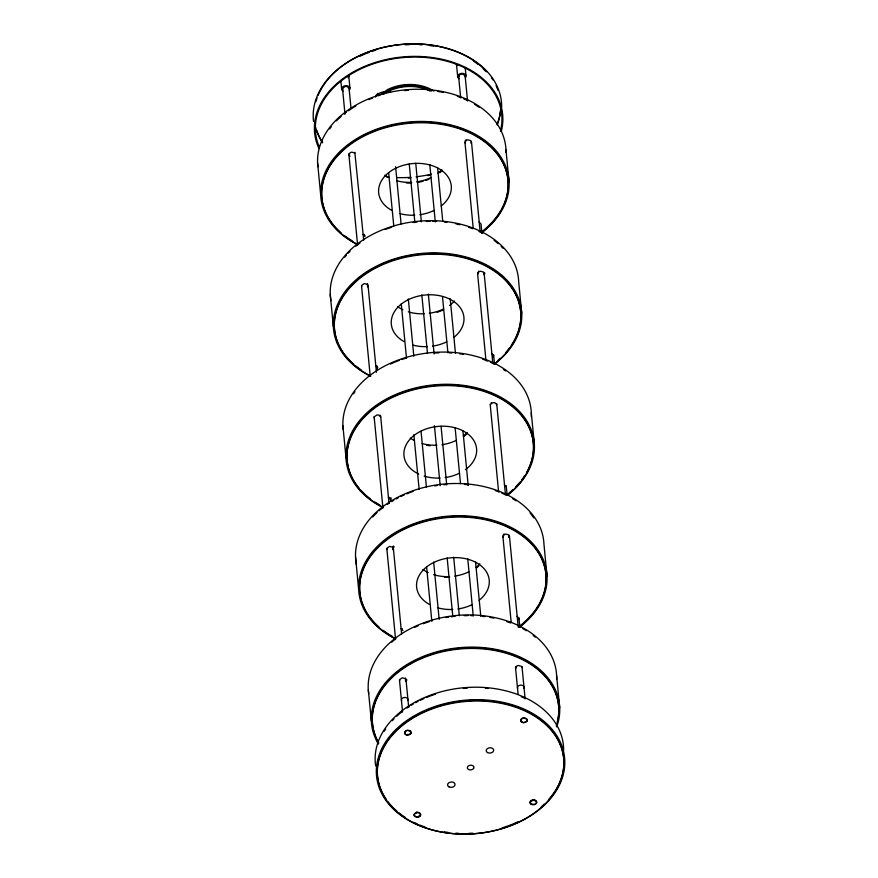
<?xml version="1.0" encoding="UTF-8"?>
<svg xmlns="http://www.w3.org/2000/svg" width="878" height="878" viewBox="0 0 878 878"><rect width="100%" height="100%" fill="white"/><g stroke="black" fill="none" stroke-linecap="round" stroke-linejoin="round"><path stroke-width="1.32" d="M367.575 286.93L367.476 283.759M377.123 369.056L377.562 367.114M470.981 143.169L470.937 140.667L467.711 139.8L466.053 140.436L465.088 142.894M483.635 274.594L483.591 272.081L480.365 271.214L478.708 271.851L477.742 274.32M392.883 549.771L392.784 546.599M493.184 356.72L493.677 355.436L491.735 353.439M405.537 681.185L405.438 678.014M420.145 815.881L420.65 814.597L418.707 812.589L416.885 812.512L414.24 814.301L414.251 815.607L416.951 817.1L418.762 816.814L420.079 815.223M518.492 619.561L518.986 618.277L517.043 616.268M490.374 404.429L493.019 402.64L494.852 402.717L496.783 404.725M503.05 537.16L504.016 534.691L505.673 534.054L508.9 534.921L508.944 537.435L508.878 536.776M515.704 668.575L516.67 666.106L518.327 665.48L521.554 666.336L522.092 667.565M530.312 803.271L530.29 801.965L532.935 800.176L536.162 801.043L536.699 802.262L534.823 804.478L530.784 803.93A3.271 2.316 -5.5 0 1 530.905 801.098L531.53 800.648A3.271 2.316 -5.5 0 1 535.503 800.549L536.085 800.966A3.271 2.316 -5.5 0 1 536.414 803.26L535.964 803.798A3.271 2.316 -5.5 0 1 531.366 804.347L530.246 802.613M378.616 95.823L387.813 89.446A37.403 26.494 -5.5 0 1 433.864 91.092M407.403 734.974L410.597 733.756L410.564 731.242L407.337 730.375L405.669 731.012L404.714 733.481L405.724 734.524L407.403 734.974L407.337 734.315M383.686 91.916L383.401 91.938A9.351 6.629 -5.5 0 0 376.025 96.35M363.69 240.089L354.888 153.002L351.661 152.135L349.993 152.772L349.027 155.23L350.048 156.284M479.081 222.013L481.023 224.022L481.945 233.559M363.02 234.349L364.963 236.358L364.908 235.699M367.542 284.417L364.315 283.55L361.67 285.339L361.681 286.656M375.674 365.764L377.617 367.772M380.734 417.061L378.791 415.053L376.969 414.976L374.324 416.765L374.335 418.071M504.389 484.854L506.332 486.862M388.328 497.189L390.271 499.198L390.216 498.539M392.85 547.257L389.623 546.39L386.978 548.179L386.989 549.485M400.983 628.604L402.925 630.613M405.504 678.672L402.278 677.805L399.633 679.605L399.644 680.911M520.764 721.145L523.464 722.638L526.657 721.42L527.162 720.136L526.624 718.906L523.398 718.039L521.73 718.676L520.764 721.145L520.709 720.487M465.153 76.177L463.211 74.169L461.389 74.092L459.721 74.729L458.766 77.187M349.093 88.513L347.15 86.505L345.328 86.428L342.683 88.217L342.705 89.523M505.991 149.962L509.086 182.152M521.741 313.578L518.646 281.377A94.451 66.904 -5.5 0 0 417.171 221.355A94.451 66.904 -5.5 0 0 330.94 300.682M531.3 412.803L534.395 444.992M547.049 576.418L543.954 544.217A94.451 66.904 -5.5 0 0 441.579 484.294A94.451 66.904 -5.5 0 0 356.49 564.784M556.608 675.632L559.703 707.833M493.623 354.866L494.544 364.403M506.222 485.71L507.144 495.247M518.953 617.914L519.875 627.452M465.241 67.968L465.966 75.453M465.055 75.102L467.546 100.992M471.486 141.885L480.145 231.836M484.085 272.729L492.745 362.691M496.685 403.573L505.476 494.896M509.416 535.789L518.207 627.101M522.004 666.632L525.121 698.899M534.702 799.606L534.768 800.264M532.88 799.518L532.935 800.176M531.212 800.154L531.278 800.813M531.267 803.666L531.322 804.314M530.235 801.307L530.29 801.965M465.988 139.778L466.053 140.436M478.642 271.192L478.708 271.851M491.296 402.618L491.362 403.276M503.95 534.033L504.016 534.691M465.011 140.93L465.066 141.588M477.665 272.356L477.72 273.014M502.973 535.185L503.028 535.843M515.627 666.611L515.682 667.269M458.557 75.87L460.654 97.677M464.989 142.653L473.253 228.521M477.577 273.508L485.984 360.737M490.176 404.352L498.583 491.581M502.907 536.557L511.183 622.425M515.507 667.401L518.108 694.421M457.69 76.649L456.483 64.171A4.203 2.985 -5.5 0 0 456.9 65.356M437.617 167.907L442.731 221.08M450.216 298.783L455.462 353.318M462.947 431.021L468.204 485.556M475.547 561.898L480.804 616.422M429.781 164.614L435.29 221.871M442.512 296.852L447.901 352.736M455.111 427.718L460.5 483.613M467.722 558.595L473.231 615.851M415.733 163.22L421.374 221.827M428.332 294.064L434.105 354.043M441.063 426.28L446.704 484.886M453.663 557.124L459.304 615.73M409.236 163.999L414.877 222.606M421.835 294.843L427.476 353.45M434.434 425.687L440.207 485.655M447.165 557.892L452.807 616.499M395.583 166.721L401.092 223.978M408.314 298.959L413.823 356.216M421.045 431.197L426.423 487.081M433.644 562.063L439.165 619.319M388.669 172.966L393.783 226.129M401.268 303.832L406.514 358.367M413.867 434.709L419.124 489.244M426.598 566.947L431.855 621.481M364.37 234.47L364.425 235.128M377.024 365.896L377.079 366.543M389.678 497.31L389.733 497.969M402.333 628.725L402.387 629.383M349.905 87.789L348.709 75.31A4.203 2.985 -5.5 0 1 348.094 77.725M348.994 87.438L350.959 107.873M368.014 284.988L376.421 372.294M380.624 415.909L389.02 503.138M393.355 548.113L401.619 633.982M405.954 678.968L408.676 707.295M354.822 152.344L354.888 153.002M380.13 415.184L380.196 415.832M418.707 816.156L418.762 816.814M416.82 811.854L416.885 812.512M342.497 88.206L344.988 114.107M348.796 153.628L357.587 244.951M361.527 285.844L370.187 375.795M374.127 416.688L382.918 508M386.858 548.893L395.517 638.844M399.457 679.737L402.563 712.014M340.905 81.489L341.63 88.985M317.595 162.935L320.7 195.136M330.249 294.36L333.355 326.55M342.903 425.775L346.009 457.976M355.557 557.201L358.663 589.39M371.317 720.816L368.211 688.615A94.451 66.904 -5.5 0 1 462.3 615.072A94.451 66.904 -5.5 0 1 556.619 679.451M523.705 688.275A3.271 2.316 -5.5 0 0 523.376 685.981L522.794 685.564A3.271 2.316 -5.5 0 0 518.821 685.663L518.196 686.113A3.271 2.316 -5.5 0 0 517.669 688.429M401.619 700.765A3.271 2.316 -5.5 0 1 402.146 698.449L402.761 697.999A3.271 2.316 -5.5 0 1 406.733 697.9L407.326 698.306A3.271 2.316 -5.5 0 1 407.897 700.018M319.032 148.667A94.451 66.904 -5.5 0 1 402.256 56.993A94.451 66.904 -5.5 0 1 501.349 131.151M313.545 121.394A94.451 66.904 -5.5 0 1 403.737 44.273A94.451 66.904 -5.5 0 1 501.667 107.16M430.396 175.051A94.451 66.904 -5.5 0 1 427.816 175.611M410.882 177.96A94.451 66.904 -5.5 0 1 408.248 178.124M500.734 107.204A93.518 66.245 -5.5 0 1 497.233 124.841M441.48 171.298A93.518 66.245 -5.5 0 1 438.879 172.121M431.427 174.129A93.518 66.245 -5.5 0 1 416.062 176.807M410.849 177.301A93.518 66.245 -5.5 0 1 396.56 177.576M388.822 177.06A93.518 66.245 -5.5 0 1 386.265 176.785M322.599 142.818A93.518 66.245 -5.5 0 1 315.092 125.049M359.585 56.39A93.518 66.245 -5.5 0 1 369.506 52.252M372.074 51.352A93.518 66.245 -5.5 0 1 375.971 50.101M405.307 44.833A93.518 66.245 -5.5 0 1 409.225 44.635M419.585 44.701A93.518 66.245 -5.5 0 1 422.175 44.844M429.858 45.59A93.518 66.245 -5.5 0 1 433.611 46.128M473.747 61.23A93.518 66.245 -5.5 0 1 478.17 64.434M483.185 68.736A93.518 66.245 -5.5 0 1 485.94 71.48M319.383 147.23A93.518 66.245 -5.5 0 1 403.2 57.564A93.518 66.245 -5.5 0 1 500.438 131.074M381.765 94.451A37.403 26.494 -5.5 0 1 431.691 91.016M387.275 91.96A9.351 6.629 -5.5 0 1 389.075 92.399M403.803 85.517A36.47 25.835 -5.5 0 1 406.349 85.276M412.671 85.232A36.47 25.835 -5.5 0 1 415.184 85.44M422.406 86.79A36.47 25.835 -5.5 0 1 424.678 87.482M425.786 87.877A36.47 25.835 -5.5 0 1 428.969 89.216M383.346 94.253A36.47 25.835 -5.5 0 1 430.11 91.027M343.111 91.103A4.203 2.985 -5.5 0 1 342.53 86.999A4.203 2.985 -5.5 0 1 348.314 86.165A4.203 2.985 -5.5 0 1 349.301 90.215M459.172 78.768A4.203 2.985 -5.5 0 1 458.59 74.663A4.203 2.985 -5.5 0 1 464.374 73.829A4.203 2.985 -5.5 0 1 465.351 77.879M500.339 111.616A93.518 66.245 -5.5 0 1 497.167 124.182M322.533 142.159A93.518 66.245 -5.5 0 1 316.717 130.504M315.893 101.716A93.518 66.245 -5.5 0 1 317.09 97.963M318.066 95.472A93.518 66.245 -5.5 0 1 395.298 45.184A93.518 66.245 -5.5 0 1 486.752 71.766M491.439 77.637A93.518 66.245 -5.5 0 1 492.909 79.865M496.07 85.627A93.518 66.245 -5.5 0 1 498.013 90.401M375.411 97.052A9.351 6.629 -5.5 0 1 378.144 93.309M389.02 91.74A9.351 6.629 -5.5 0 1 390.622 92.442M357.478 244.567A94.451 66.904 -5.5 0 1 342.541 149.139A94.451 66.904 -5.5 0 1 478.137 135.914A94.451 66.904 -5.5 0 1 482.154 232.407M317.913 166.743A94.451 66.904 -5.5 0 1 408.094 89.622A94.451 66.904 -5.5 0 1 506.024 152.498M324.245 208.701A93.518 66.245 -5.5 0 1 421.89 122.108A93.518 66.245 -5.5 0 1 501.217 209.721M500.592 210.808A93.518 66.245 -5.5 0 1 481.495 231.968M352.111 240.759A93.518 66.245 -5.5 0 1 345.219 236.138M341.07 232.78A93.518 66.245 -5.5 0 1 324.673 209.897M329.634 128.901A93.518 66.245 -5.5 0 1 331.236 126.794M336.439 120.89A93.518 66.245 -5.5 0 1 341.125 116.478M344.154 113.942A93.518 66.245 -5.5 0 1 346.25 112.318M348.336 110.804A93.518 66.245 -5.5 0 1 355.842 105.986M368.826 99.565A93.518 66.245 -5.5 0 1 372.59 98.073M404.462 90.61A93.518 66.245 -5.5 0 1 408.369 90.258M427.827 90.269A93.518 66.245 -5.5 0 1 430.396 90.5M437.979 91.466A93.518 66.245 -5.5 0 1 443.28 92.442M457.339 96.328A93.518 66.245 -5.5 0 1 461.213 97.776M463.749 98.819A93.518 66.245 -5.5 0 1 467.447 100.498M474.581 104.339A93.518 66.245 -5.5 0 1 479.245 107.357M441.722 170.892A37.403 26.494 -5.5 0 1 439.746 172.714M429.144 179.134A37.403 26.494 -5.5 0 1 425.589 180.473M423.152 181.208A37.403 26.494 -5.5 0 1 418.082 182.328M411.595 183.019A37.403 26.494 -5.5 0 1 406.415 182.986M441.853 169.608A36.47 25.835 -5.5 0 1 438.012 173.153M430.911 177.565A36.47 25.835 -5.5 0 1 416.666 181.878M411.595 182.35A36.47 25.835 -5.5 0 1 396.812 180.758M388.263 177.323A36.47 25.835 -5.5 0 1 384.959 175.227M391.423 210.182A36.47 25.835 -5.5 0 1 387.703 173.449A36.47 25.835 -5.5 0 1 439.637 169.092A36.47 25.835 -5.5 0 1 441.173 206.012M434.083 210.424A36.47 25.835 -5.5 0 1 419.838 214.737M414.767 215.209A36.47 25.835 -5.5 0 1 399.984 213.617M358.103 244.666A93.518 66.245 -5.5 0 1 343.32 150.182A93.518 66.245 -5.5 0 1 477.577 137.089A93.518 66.245 -5.5 0 1 481.55 232.626M382.786 507.407A94.451 66.904 -5.5 0 1 367.849 411.969A94.451 66.904 -5.5 0 1 503.445 398.744A94.451 66.904 -5.5 0 1 507.462 495.247M343.221 429.572A94.451 66.904 -5.5 0 1 434.303 352.385A94.451 66.904 -5.5 0 1 531.311 416.622M359.146 488.245A93.518 66.245 -5.5 0 1 434.182 385.519A93.518 66.245 -5.5 0 1 526.537 472.551M524.561 475.821A93.518 66.245 -5.5 0 1 521.565 480.09M519.919 482.176A93.518 66.245 -5.5 0 1 515.562 487.038M512.807 489.715A93.518 66.245 -5.5 0 1 506.804 494.808M379.856 505.004A93.518 66.245 -5.5 0 1 375.049 502.117M370.527 498.978A93.518 66.245 -5.5 0 1 360.814 490.165M353.45 393.871A93.518 66.245 -5.5 0 1 354.942 391.731M390.458 364.008A93.518 66.245 -5.5 0 1 399.183 360.43M401.751 359.53A93.518 66.245 -5.5 0 1 405.647 358.279M434.983 353.011A93.518 66.245 -5.5 0 1 438.901 352.813M449.262 352.879A93.518 66.245 -5.5 0 1 451.852 353.022M459.523 353.768A93.518 66.245 -5.5 0 1 463.288 354.306M482.648 359.157A93.518 66.245 -5.5 0 1 487.795 361.121M490.297 362.197A93.518 66.245 -5.5 0 1 493.952 363.92M503.412 369.408A93.518 66.245 -5.5 0 1 505.673 370.988M467.03 433.721A37.403 26.494 -5.5 0 1 463.99 436.421M430.429 445.739A37.403 26.494 -5.5 0 1 426.631 445.278M391.028 497.815A4.203 2.985 -5.5 0 1 390.414 500.24M467.162 432.448A36.47 25.835 -5.5 0 1 463.321 435.993M456.22 440.405A36.47 25.835 -5.5 0 1 441.974 444.718M436.904 445.19A36.47 25.835 -5.5 0 1 422.12 443.599M413.571 440.163A36.47 25.835 -5.5 0 1 410.267 438.067M418.718 474.043A36.47 25.835 -5.5 0 1 412.243 436.959A36.47 25.835 -5.5 0 1 465.066 432.009A36.47 25.835 -5.5 0 1 465.406 469.664M459.392 473.264A36.47 25.835 -5.5 0 1 445.146 477.566M440.076 478.049A36.47 25.835 -5.5 0 1 424.14 476.128M383.412 507.506A93.518 66.245 -5.5 0 1 368.628 413.022A93.518 66.245 -5.5 0 1 502.885 399.929A93.518 66.245 -5.5 0 1 506.858 495.466M370.132 375.982A94.451 66.904 -5.5 0 1 355.195 280.554A94.451 66.904 -5.5 0 1 490.791 267.329A94.451 66.904 -5.5 0 1 494.808 363.821M343.474 352.879A93.518 66.245 -5.5 0 1 428.025 253.643A93.518 66.245 -5.5 0 1 511.205 345.482M509.701 347.622A93.518 66.245 -5.5 0 1 505.53 352.802M500.153 358.301A93.518 66.245 -5.5 0 1 498.221 360.046M361.231 369.945A93.518 66.245 -5.5 0 1 355.755 365.896M353.724 364.194A93.518 66.245 -5.5 0 1 344.187 353.878M344.725 257.177A93.518 66.245 -5.5 0 1 346.47 255.136M348.215 253.215A93.518 66.245 -5.5 0 1 349.993 251.415M355.777 246.191A93.518 66.245 -5.5 0 1 359.98 242.943M385.244 229.487A93.518 66.245 -5.5 0 1 391.687 227.259M413.231 222.485A93.518 66.245 -5.5 0 1 417.116 222.024M426.247 221.399A93.518 66.245 -5.5 0 1 430.143 221.322M432.733 221.333A93.518 66.245 -5.5 0 1 436.607 221.454M444.334 222.046A93.518 66.245 -5.5 0 1 446.869 222.343M455.934 223.857A93.518 66.245 -5.5 0 1 459.852 224.746M468.676 227.292A93.518 66.245 -5.5 0 1 472.584 228.686M478.883 231.342A93.518 66.245 -5.5 0 1 482.483 233.109M494.116 240.374A93.518 66.245 -5.5 0 1 498.276 243.733M501.151 246.4A93.518 66.245 -5.5 0 1 502.962 248.244M442.94 310.055A37.403 26.494 -5.5 0 1 437.035 312.272M484.93 273.168A4.203 2.985 -5.5 0 1 484.272 274.353M454.508 301.022A36.47 25.835 -5.5 0 1 449.591 305.39M443.566 308.99A36.47 25.835 -5.5 0 1 429.32 313.292M424.25 313.775A36.47 25.835 -5.5 0 1 408.325 311.855M402.903 309.769A36.47 25.835 -5.5 0 1 397.613 306.641M404.078 341.597A36.47 25.835 -5.5 0 1 400.357 304.864A36.47 25.835 -5.5 0 1 452.291 300.517A36.47 25.835 -5.5 0 1 453.827 337.426M446.737 341.838A36.47 25.835 -5.5 0 1 432.492 346.151M427.421 346.623A36.47 25.835 -5.5 0 1 412.638 345.043M370.757 376.091A93.518 66.245 -5.5 0 1 355.974 281.608A93.518 66.245 -5.5 0 1 490.231 268.503A93.518 66.245 -5.5 0 1 494.204 364.052M395.44 638.822A94.451 66.904 -5.5 0 1 380.822 543.098A94.451 66.904 -5.5 0 1 516.846 530.619A94.451 66.904 -5.5 0 1 519.052 627.474M379.033 627.035A93.518 66.245 -5.5 0 1 439.472 517.833A93.518 66.245 -5.5 0 1 539.838 602.78M539.191 603.976A93.518 66.245 -5.5 0 1 519.458 626.233M392.51 636.429A93.518 66.245 -5.5 0 1 383.181 630.393M372.678 516.977A93.518 66.245 -5.5 0 1 377.145 512.467M379.087 510.733A93.518 66.245 -5.5 0 1 382.117 508.197M387.33 504.345A93.518 66.245 -5.5 0 1 389.426 502.929M391.588 501.568A93.518 66.245 -5.5 0 1 393.805 500.24M396.077 498.967A93.518 66.245 -5.5 0 1 398.382 497.738M400.719 496.553A93.518 66.245 -5.5 0 1 404.319 494.885M406.788 493.82A93.518 66.245 -5.5 0 1 413.11 491.395M434.687 485.896A93.518 66.245 -5.5 0 1 437.255 485.501M443.719 484.733A93.518 66.245 -5.5 0 1 446.331 484.513M464.506 484.436A93.518 66.245 -5.5 0 1 468.358 484.755M495.302 490.582A93.518 66.245 -5.5 0 1 499.176 492.031M501.711 493.074A93.518 66.245 -5.5 0 1 505.41 494.753M512.543 498.594A93.518 66.245 -5.5 0 1 516.077 500.833M529.983 512.982A93.518 66.245 -5.5 0 1 533.835 517.899M478.719 566.069A37.403 26.494 -5.5 0 1 476.644 567.836M449.558 577.274A37.403 26.494 -5.5 0 1 444.378 577.241M393.377 546.017A4.203 2.985 -5.5 0 1 394.134 547.104M479.816 563.863A36.47 25.835 -5.5 0 1 475.975 567.407M468.874 571.819A36.47 25.835 -5.5 0 1 454.628 576.133M449.558 576.605A36.47 25.835 -5.5 0 1 433.633 574.684M428.212 572.599A36.47 25.835 -5.5 0 1 422.922 569.482M429.386 604.437A36.47 25.835 -5.5 0 1 425.665 567.704A36.47 25.835 -5.5 0 1 477.599 563.358A36.47 25.835 -5.5 0 1 479.136 600.267M472.046 604.679A36.47 25.835 -5.5 0 1 457.8 608.992M452.73 609.464A36.47 25.835 -5.5 0 1 437.946 607.872M394.891 638.328A93.518 66.245 -5.5 0 1 381.93 543.866A93.518 66.245 -5.5 0 1 515.913 531.574A93.518 66.245 -5.5 0 1 519.513 626.881M375.652 765.956A94.451 66.904 -5.5 0 1 464.78 687.65A94.451 66.904 -5.5 0 1 563.61 750.46M386.496 799.704A93.518 66.245 -5.5 0 1 476.754 700.348A93.518 66.245 -5.5 0 1 548.552 799.628M544.119 804.237A93.518 66.245 -5.5 0 1 541.243 806.871M518.415 821.61A93.518 66.245 -5.5 0 1 502.029 827.899M472.693 833.167A93.518 66.245 -5.5 0 1 468.775 833.365M458.415 833.299A93.518 66.245 -5.5 0 1 455.825 833.156M448.142 832.41A93.518 66.245 -5.5 0 1 444.389 831.872M425.029 827.021A93.518 66.245 -5.5 0 1 419.882 825.057M417.368 823.981A93.518 66.245 -5.5 0 1 413.725 822.258M405.416 817.528A93.518 66.245 -5.5 0 1 398.777 812.721M396.746 811.02A93.518 66.245 -5.5 0 1 387.955 801.691M384.323 731.154A93.518 66.245 -5.5 0 1 385.716 728.992M392.29 720.673A93.518 66.245 -5.5 0 1 394.013 718.852M396.768 716.174A93.518 66.245 -5.5 0 1 401.729 711.904M406.942 708.041A93.518 66.245 -5.5 0 1 409.049 706.636M411.211 705.264A93.518 66.245 -5.5 0 1 413.428 703.936M415.689 702.663A93.518 66.245 -5.5 0 1 417.994 701.434M420.342 700.26A93.518 66.245 -5.5 0 1 423.931 698.581M426.401 697.527A93.518 66.245 -5.5 0 1 435.312 694.213M463.332 688.44A93.518 66.245 -5.5 0 1 467.25 688.132M485.402 688.231A93.518 66.245 -5.5 0 1 487.981 688.451M521.323 696.77A93.518 66.245 -5.5 0 1 525.022 698.449M378.407 744.083A94.451 66.904 -5.5 0 1 459.117 647.723A94.451 66.904 -5.5 0 1 556.685 726.94M368.694 693.675A94.451 66.904 -5.5 0 1 368.277 689.878M378.605 742.634A93.518 66.245 -5.5 0 1 456.527 648.666A93.518 66.245 -5.5 0 1 557.31 721.804M391.742 642.147A93.518 66.245 -5.5 0 1 395.813 638.8M414.559 627.408A93.518 66.245 -5.5 0 1 418.202 625.762M423.207 623.742A93.518 66.245 -5.5 0 1 429.649 621.525M446.057 617.541A93.518 66.245 -5.5 0 1 448.625 617.113M451.193 616.751A93.518 66.245 -5.5 0 1 455.078 616.29M464.21 615.654A93.518 66.245 -5.5 0 1 468.117 615.577M470.696 615.599A93.518 66.245 -5.5 0 1 473.275 615.665M482.296 616.301A93.518 66.245 -5.5 0 1 484.832 616.608M489.924 617.366A93.518 66.245 -5.5 0 1 493.897 618.123M506.639 621.547A93.518 66.245 -5.5 0 1 510.546 622.952M522.761 628.604A93.518 66.245 -5.5 0 1 526.394 630.744M533.155 635.452A93.518 66.245 -5.5 0 1 535.229 637.143M406.843 679.759A4.203 2.985 -5.5 0 1 406.174 680.944M378.67 743.293A93.518 66.245 -5.5 0 1 459.238 649.04A93.518 66.245 -5.5 0 1 556.279 726.216M410.805 733.459L410.366 733.997A3.271 2.316 -5.5 0 1 405.768 734.546L405.186 734.129A3.271 2.316 -5.5 0 1 405.307 731.297L405.932 730.858A3.271 2.316 -5.5 0 1 409.905 730.748L410.487 731.165A3.271 2.316 -5.5 0 1 410.805 733.459M420.353 815.596L419.904 816.134A3.271 2.316 -5.5 0 1 415.316 816.683L414.723 816.266A3.271 2.316 -5.5 0 1 414.855 813.434L415.47 812.984A3.271 2.316 -5.5 0 1 419.443 812.885L420.035 813.302A3.271 2.316 -5.5 0 1 420.353 815.596M473.615 768.36L473.165 768.898A3.271 2.316 -5.5 0 1 468.567 769.446L467.985 769.029A3.271 2.316 -5.5 0 1 468.106 766.198L468.731 765.748A3.271 2.316 -5.5 0 1 472.704 765.649L473.286 766.066A3.271 2.316 -5.5 0 1 473.615 768.36M526.866 721.123L526.416 721.661A3.271 2.316 -5.5 0 1 521.828 722.21L521.236 721.804A3.271 2.316 -5.5 0 1 521.367 718.961L521.982 718.522A3.271 2.316 -5.5 0 1 525.955 718.413L526.548 718.83A3.271 2.316 -5.5 0 1 526.866 721.123M448.91 786.82A3.742 2.645 -5.5 0 0 455.002 784.976A3.742 2.645 -5.5 0 0 450.063 782.232A3.742 2.645 -5.5 0 0 448.91 786.82M487.531 752.567A3.742 2.645 -5.5 0 0 493.623 750.723A3.742 2.645 -5.5 0 0 488.684 747.979A3.742 2.645 -5.5 0 0 487.531 752.567M425.896 828.075A94.451 66.904 -5.5 0 0 564.774 760.403A94.451 66.904 -5.5 0 0 421.045 712.201A94.451 66.904 -5.5 0 0 425.896 828.075M426.401 828.119A93.518 66.245 -5.5 0 0 563.895 761.127A93.518 66.245 -5.5 0 0 421.605 713.397A93.518 66.245 -5.5 0 0 426.401 828.119"/></g></svg>
